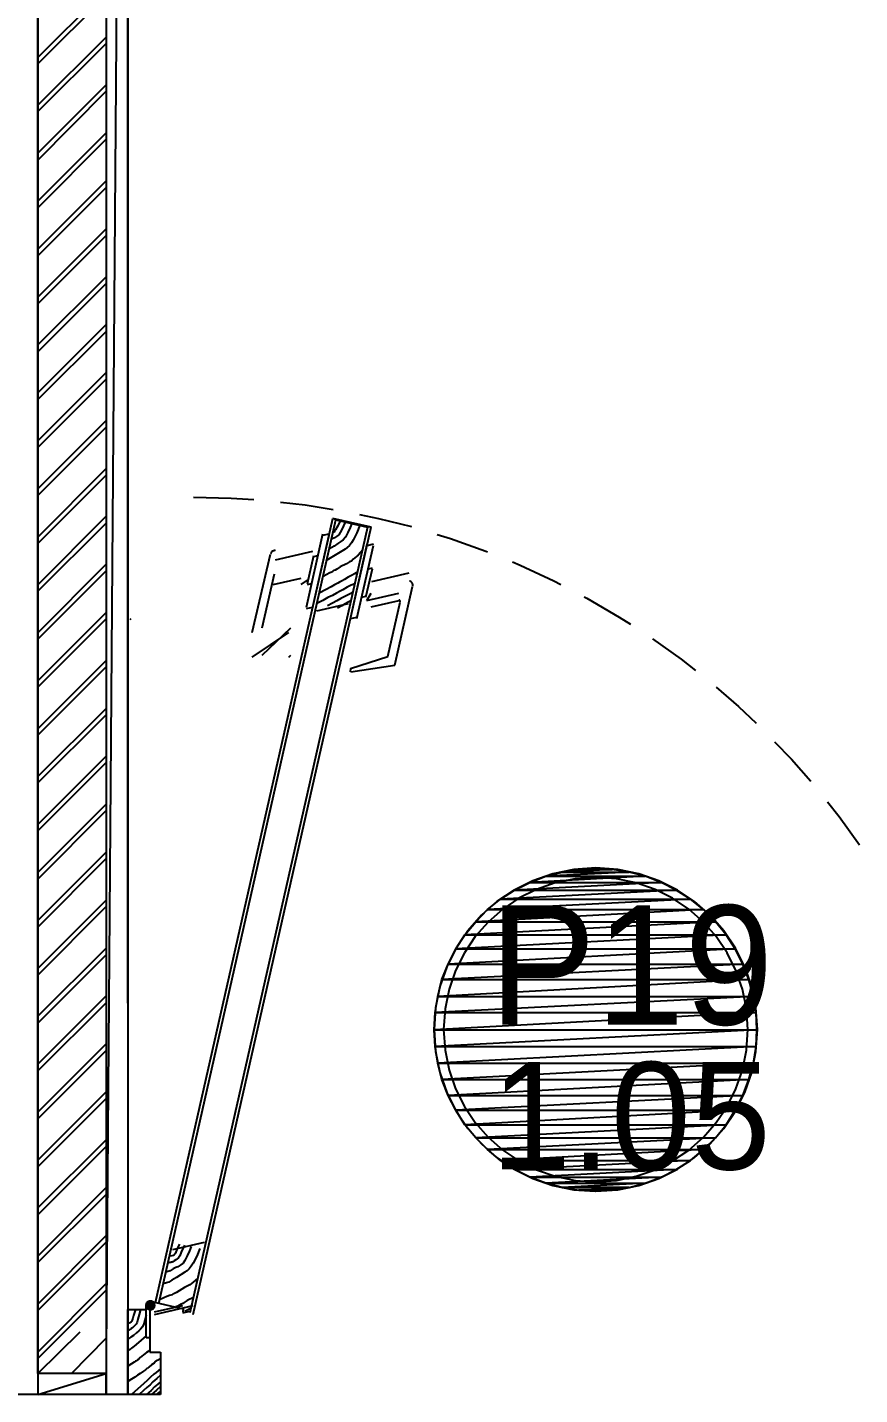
# Model space of a CAD drawing. Header units: millimetres. Extents: x 7649 to 34105, y 3983 to 25377.
# Drawn here: x 21166 to 22140, y 12918 to 14519 of the extents above; entities that cross this region are included whole.
import ezdxf

# ---------------------------------------------------------------- set-up
doc = ezdxf.new("R2010")
doc.units = ezdxf.units.MM

msp = doc.modelspace()

# ---------------------------------------------------------------- linework, layer by layer
at = {"layer": 'GEOMETRY', "color": 7}
for p, q in [((21178.66111, 16317.03056), (21178.66111, 12918.19306)), ((21258.56528, 16317.03056), (21258.56528, 12918.19306)), ((21258.56528, 12918.19306), (21283.96528, 16317.03056)), ((21258.56528, 12918.19306), (21283.96528, 16317.03056)), ((21283.96528, 16317.03056), (21283.96528, 12918.19306)), ((21283.96528, 13376.45139), (21283.96528, 16306.44722)), ((21178.66111, 14483.46806), (21258.56528, 14563.37222)), ((21178.66111, 14476.05972), (21258.56528, 14555.96389)), ((21178.66111, 14427.37639), (21258.56528, 14507.28056)), ((21178.66111, 14419.96806), (21258.56528, 14499.87222)), ((21178.66111, 14371.28472), (21258.56528, 14451.18889)), ((21178.66111, 14363.34722), (21258.56528, 14443.78056)), ((21178.66111, 14315.19306), (21258.56528, 14395.09722)), ((21178.66111, 14307.25556), (21258.56528, 14387.68889)), ((21178.66111, 14259.10139), (21258.56528, 14339.00556)), ((21178.66111, 14251.16389), (21258.56528, 14331.06806)), ((21178.66111, 14203.00972), (21258.56528, 14282.91389)), ((21178.66111, 14195.07222), (21258.56528, 14274.97639)), ((21178.66111, 14146.91806), (21258.56528, 14226.82222)), ((21178.66111, 14138.98056), (21258.56528, 14218.88472)), ((21178.66111, 14090.82639), (21258.56528, 14170.73056)), ((21178.66111, 14082.88889), (21258.56528, 14162.79306)), ((21178.66111, 14034.73472), (21258.56528, 14114.63889)), ((21178.66111, 14026.79722), (21258.56528, 14106.70139)), ((21178.66111, 13978.64306), (21258.56528, 14058.54722)), ((21178.66111, 13970.70556), (21258.56528, 14050.60972)), ((21178.66111, 13922.02222), (21258.56528, 14002.45556)), ((21178.66111, 13914.61389), (21258.56528, 13994.51806)), ((21360.69444, 13968.58889), (21404.61528, 13967.53056)), ((21404.61528, 13967.53056), (21431.07361, 13965.94306)), ((21462.29444, 13962.76806), (21491.39861, 13959.59306)), ((21491.39861, 13959.59306), (21524.20694, 13954.30139)), ((21178.66111, 13865.93056), (21258.56528, 13946.36389)), ((21316.24444, 13026.14306), (21523.67778, 13943.71806)), ((21319.94861, 13025.08472), (21527.38194, 13942.13056)), ((21568.65694, 13933.66389), (21523.67778, 13943.71806)), ((21523.67778, 13943.71806), (21568.65694, 13933.66389)), ((21527.38194, 13942.13056), (21564.42361, 13933.66389)), ((21532.14444, 13941.07222), (21529.49861, 13935.25139)), ((21554.89861, 13948.48056), (21577.12361, 13943.71806)), ((21577.12361, 13943.71806), (21615.75278, 13934.19306)), ((21178.66111, 13858.52222), (21258.56528, 13938.42639)), ((21564.42361, 13933.66389), (21356.46111, 13013.97222)), ((21360.16528, 13011.85556), (21568.65694, 13933.66389)), ((21492.98611, 13840.00139), (21512.03611, 13925.72639)), ((21499.86528, 13838.41389), (21519.44444, 13924.13889)), ((21512.03611, 13924.13889), (21519.44444, 13925.72639)), ((21525.26528, 13927.84306), (21524.20694, 13927.31389)), ((21525.79444, 13928.37222), (21525.26528, 13927.84306)), ((21526.85278, 13930.48889), (21525.79444, 13928.90139)), ((21525.79444, 13928.90139), (21525.79444, 13928.37222)), ((21529.49861, 13935.25139), (21526.85278, 13930.48889)), ((21530.55694, 13924.66806), (21527.91111, 13922.55139)), ((21532.14444, 13927.31389), (21530.55694, 13924.66806)), ((21534.26111, 13931.01806), (21532.14444, 13927.31389)), ((21537.96528, 13939.48472), (21534.26111, 13931.01806)), ((21541.14028, 13927.31389), (21538.49444, 13922.02222)), ((21543.78611, 13933.13472), (21541.14028, 13927.31389)), ((21545.90278, 13937.89722), (21543.78611, 13933.13472)), ((21551.72361, 13926.78472), (21547.49028, 13918.31806)), ((21555.42778, 13935.78056), (21551.72361, 13926.78472)), ((21645.91528, 13925.19722), (21661.26111, 13920.43472)), ((21525.26528, 13911.43889), (21519.97361, 13908.26389)), ((21525.79444, 13920.96389), (21522.09028, 13919.37639)), ((21529.49861, 13914.61389), (21525.26528, 13911.43889)), ((21527.91111, 13922.55139), (21525.79444, 13920.96389)), ((21533.20278, 13916.73056), (21529.49861, 13914.61389)), ((21535.84861, 13918.84722), (21533.20278, 13916.73056)), ((21538.49444, 13922.02222), (21535.84861, 13918.84722)), ((21540.61111, 13909.85139), (21537.96528, 13907.73472)), ((21543.25694, 13911.96806), (21540.61111, 13909.85139)), ((21545.37361, 13915.14306), (21543.25694, 13911.96806)), ((21544.84444, 13828.35972), (21563.89444, 13914.08472)), ((21547.49028, 13918.31806), (21545.37361, 13915.14306)), ((21551.72361, 13826.77222), (21571.30278, 13911.96806)), ((21563.89444, 13911.96806), (21571.30278, 13914.08472)), ((21661.26111, 13920.43472), (21702.53611, 13905.61806)), ((21429.48611, 13810.36806), (21450.65278, 13901.91389)), ((21450.97189, 13902.88431), (21450.7768, 13902.22911)), ((21451.24647, 13903.49294), (21450.97189, 13902.88431)), ((21451.59336, 13904.0505), (21451.24647, 13903.49294)), ((21452.0054, 13904.55245), (21451.59336, 13904.0505)), ((21452.47544, 13904.99427), (21452.0054, 13904.55245)), ((21452.9963, 13905.37143), (21452.47544, 13904.99427)), ((21453.56084, 13905.67941), (21452.9963, 13905.37143)), ((21454.16188, 13905.91368), (21453.56084, 13905.67941)), ((21454.79225, 13906.06973), (21454.16188, 13905.91368)), ((21455.44481, 13906.14301), (21454.79225, 13906.06973)), ((21456.11238, 13906.12901), (21455.44481, 13906.14301)), ((21456.7878, 13906.0232), (21456.11238, 13906.12901)), ((21456.47361, 13895.56389), (21500.39444, 13905.61806)), ((21494.04444, 13867.51806), (21501.45278, 13900.32639)), ((21501.45278, 13899.26806), (21506.21528, 13900.32639)), ((21528.44028, 13901.91389), (21516.79861, 13895.03472)), ((21537.96528, 13907.73472), (21528.44028, 13901.91389)), ((21543.25694, 13892.91806), (21539.55278, 13890.80139)), ((21545.37361, 13893.97639), (21543.25694, 13892.91806)), ((21547.49028, 13896.09306), (21545.37361, 13893.97639)), ((21553.31111, 13900.85556), (21547.49028, 13896.09306)), ((21558.60278, 13907.20556), (21553.31111, 13900.85556)), ((21702.53611, 13905.61806), (21704.65278, 13904.55972)), ((21733.75694, 13892.91806), (21742.75278, 13889.21389)), ((21178.66111, 13809.83889), (21258.56528, 13890.27222)), ((21178.66111, 13802.43056), (21258.56528, 13882.33472)), ((21441.12778, 13815.65972), (21455.41528, 13879.15972)), ((21516.79861, 13878.10139), (21512.56528, 13875.98472)), ((21519.44444, 13879.68889), (21516.79861, 13878.10139)), ((21522.09028, 13880.74722), (21519.44444, 13879.68889)), ((21523.14861, 13881.80556), (21522.09028, 13880.74722)), ((21524.20694, 13882.33472), (21523.14861, 13881.80556)), ((21524.73611, 13882.33472), (21524.20694, 13882.33472)), ((21525.26528, 13882.86389), (21524.73611, 13882.33472)), ((21526.32361, 13883.39306), (21525.26528, 13882.86389)), ((21528.44028, 13884.45139), (21526.32361, 13883.39306)), ((21532.14444, 13887.09722), (21528.44028, 13884.45139)), ((21539.55278, 13890.80139), (21532.14444, 13887.09722)), ((21546.43194, 13877.57222), (21541.66944, 13874.92639)), ((21549.07778, 13879.15972), (21546.43194, 13877.57222)), ((21552.78194, 13881.27639), (21549.07778, 13879.15972)), ((21562.30694, 13851.64306), (21570.24444, 13884.98056)), ((21565.48194, 13884.98056), (21570.24444, 13886.03889)), ((21569.18611, 13870.16389), (21613.10694, 13880.21806)), ((21742.75278, 13889.21389), (21782.44028, 13870.69306)), ((21453.82778, 13866.45972), (21486.63611, 13873.86806)), ((21486.63611, 13866.45972), (21495.10278, 13872.28056)), ((21494.04444, 13866.45972), (21498.80694, 13867.51806)), ((21515.74028, 13860.63889), (21507.80278, 13856.40556)), ((21521.56111, 13863.81389), (21515.74028, 13860.63889)), ((21525.79444, 13865.93056), (21521.56111, 13863.81389)), ((21529.49861, 13868.04722), (21525.79444, 13865.93056)), ((21531.61528, 13869.10556), (21529.49861, 13868.04722)), ((21533.20278, 13870.16389), (21531.61528, 13869.10556)), ((21535.31944, 13860.10972), (21532.14444, 13858.52222)), ((21534.79028, 13870.69306), (21533.20278, 13870.16389)), ((21537.43611, 13872.28056), (21534.79028, 13870.69306)), ((21540.61111, 13863.28472), (21535.31944, 13860.10972)), ((21541.66944, 13874.92639), (21537.43611, 13872.28056)), ((21544.31528, 13865.40139), (21540.61111, 13863.28472)), ((21546.96111, 13866.45972), (21544.31528, 13865.40139)), ((21549.60694, 13868.04722), (21546.96111, 13866.45972)), ((21596.17361, 13772.26806), (21616.81111, 13864.34306)), ((21614.07676, 13870.37392), (21613.42114, 13870.56903)), ((21614.68569, 13870.0993), (21614.07676, 13870.37392)), ((21615.24341, 13869.75232), (21614.68569, 13870.0993)), ((21615.74543, 13869.34017), (21615.24341, 13869.75232)), ((21616.18724, 13868.87001), (21615.74543, 13869.34017)), ((21616.56436, 13868.34901), (21616.18724, 13868.87001)), ((21616.87227, 13867.78435), (21616.56436, 13868.34901)), ((21617.10647, 13867.18319), (21616.87227, 13867.78435)), ((21617.26247, 13866.55271), (21617.10647, 13867.18319)), ((21617.21626, 13864.557), (21617.32187, 13865.23244)), ((21617.33577, 13865.90007), (21617.26247, 13866.55271)), ((21617.32187, 13865.23244), (21617.33577, 13865.90007)), ((21782.44028, 13870.69306), (21790.37778, 13866.45972)), ((21512.03611, 13847.93889), (21505.15694, 13844.23472)), ((21505.15694, 13835.76806), (21542.19861, 13844.23472)), ((21517.85694, 13851.11389), (21512.03611, 13847.93889)), ((21523.14861, 13844.76389), (21517.32778, 13841.58889)), ((21523.14861, 13853.75972), (21517.85694, 13851.11389)), ((21527.91111, 13856.40556), (21523.14861, 13853.75972)), ((21528.44028, 13847.40972), (21523.14861, 13844.76389)), ((21532.14444, 13858.52222), (21527.91111, 13856.40556)), ((21533.20278, 13850.05556), (21528.44028, 13847.40972)), ((21536.90694, 13852.17222), (21533.20278, 13850.05556)), ((21540.08194, 13853.75972), (21536.90694, 13852.17222)), ((21541.66944, 13845.82222), (21537.96528, 13843.70556)), ((21543.25694, 13855.34722), (21540.08194, 13853.75972)), ((21544.84444, 13847.40972), (21541.66944, 13845.82222)), ((21547.49028, 13857.46389), (21543.25694, 13855.34722)), ((21557.54444, 13851.64306), (21562.30694, 13852.70139)), ((21563.36528, 13847.93889), (21600.93611, 13856.40556)), ((21563.36528, 13847.93889), (21568.65694, 13856.40556)), ((21568.65694, 13840.53056), (21601.46528, 13847.93889)), ((21588.23611, 13782.32222), (21602.52361, 13845.82222)), ((21601.3219, 13848.35072), (21601.08081, 13848.42258)), ((21601.5459, 13848.24954), (21601.3219, 13848.35072)), ((21601.75115, 13848.12171), (21601.5459, 13848.24954)), ((21601.93595, 13847.96986), (21601.75115, 13848.12171)), ((21602.09866, 13847.79663), (21601.93595, 13847.96986)), ((21602.23758, 13847.60467), (21602.09866, 13847.79663)), ((21602.35106, 13847.39663), (21602.23758, 13847.60467)), ((21602.43741, 13847.17515), (21602.35106, 13847.39663)), ((21602.49496, 13846.94287), (21602.43741, 13847.17515)), ((21602.47813, 13846.20773), (21602.517, 13846.45652)), ((21602.52205, 13846.70245), (21602.49496, 13846.94287)), ((21602.517, 13846.45652), (21602.52205, 13846.70245)), ((21817.89444, 13852.17222), (21821.06944, 13850.58472)), ((21821.06944, 13850.58472), (21858.64028, 13828.35972)), ((21178.66111, 13753.74722), (21258.56528, 13833.65139)), ((21492.98611, 13838.41389), (21499.86528, 13840.00139)), ((21534.26111, 13841.58889), (21528.96944, 13838.94306)), ((21537.96528, 13843.70556), (21534.26111, 13841.58889)), ((21544.84444, 13826.77222), (21551.72361, 13828.35972)), ((21858.64028, 13828.35972), (21871.86944, 13819.89306)), ((21178.66111, 13746.33889), (21258.56528, 13826.24306)), ((21286.08194, 13826.77222), (21286.61111, 13826.24306)), ((21286.61111, 13826.24306), (21287.14028, 13825.71389)), ((21441.12778, 13783.90972), (21474.46528, 13815.65972)), ((21429.48611, 13781.26389), (21472.34861, 13810.36806)), ((21897.79861, 13802.95972), (21931.13611, 13779.14722)), ((21472.34861, 13781.26389), (21474.46528, 13783.90972)), ((21544.31528, 13768.03472), (21588.23611, 13782.32222)), ((21178.66111, 13697.65556), (21258.56528, 13777.55972)), ((21178.66111, 13690.24722), (21258.56528, 13770.15139)), ((21544.31528, 13764.33056), (21544.84444, 13768.03472)), ((21544.84444, 13764.33056), (21596.17361, 13772.26806)), ((21931.13611, 13779.14722), (21948.06944, 13765.91806)), ((21972.41111, 13746.33889), (21998.34028, 13723.58472)), ((21178.66111, 13641.56389), (21258.56528, 13721.46806)), ((21998.34028, 13723.58472), (22018.97778, 13704.00556)), ((21178.66111, 13634.15556), (21258.56528, 13714.05972)), ((22040.67361, 13682.30972), (22060.25278, 13662.20139)), ((21178.66111, 13585.47222), (21258.56528, 13665.37639)), ((21178.66111, 13578.06389), (21258.56528, 13657.96806)), ((22060.25278, 13662.20139), (22083.00694, 13636.27222)), ((21178.66111, 13529.38056), (21258.56528, 13609.28472)), ((22102.58611, 13611.93056), (22116.34444, 13594.99722)), ((21178.66111, 13521.44306), (21258.56528, 13601.87639)), ((22116.34444, 13594.99722), (22140.15694, 13561.65972)), ((21178.66111, 13473.28889), (21258.56528, 13553.19306)), ((21178.66111, 13465.35139), (21258.56528, 13545.78472)), ((21889.33194, 13525.14722), (21754.39444, 13517.73889)), ((21754.39444, 13517.73889), (21772.91528, 13525.14722)), ((21889.33194, 13525.14722), (21754.39444, 13517.73889)), ((21781.0975, 13527.91462), (21757.75202, 13519.80572)), ((21870.28194, 13529.90972), (21772.91528, 13525.14722)), ((21772.91528, 13525.14722), (21791.96528, 13529.90972)), ((21870.28194, 13529.90972), (21772.91528, 13525.14722)), ((21772.91528, 13525.14722), (21889.33194, 13525.14722)), ((21772.91528, 13525.14722), (21889.33194, 13525.14722)), ((21805.71803, 13532.94525), (21781.0975, 13527.91462)), ((21850.70278, 13533.08472), (21791.96528, 13529.90972)), ((21791.96528, 13529.90972), (21811.54444, 13533.08472)), ((21850.70278, 13533.08472), (21791.96528, 13529.90972)), ((21791.96528, 13529.90972), (21870.28194, 13529.90972)), ((21791.96528, 13529.90972), (21870.28194, 13529.90972)), ((21831.38819, 13534.67222), (21805.71803, 13532.94525)), ((21831.12361, 13534.14306), (21811.54444, 13533.08472)), ((21811.54444, 13533.08472), (21850.70278, 13533.08472)), ((21811.54444, 13533.08472), (21850.70278, 13533.08472)), ((21850.70278, 13533.08472), (21831.12361, 13534.14306)), ((21857.05836, 13532.94525), (21831.38819, 13534.67222)), ((21870.28194, 13529.90972), (21850.70278, 13533.08472)), ((21881.67889, 13527.91462), (21857.05836, 13532.94525)), ((21889.33194, 13525.14722), (21870.28194, 13529.90972)), ((21905.02437, 13519.80572), (21881.67889, 13527.91462)), ((21907.85278, 13517.73889), (21889.33194, 13525.14722)), ((21735.90699, 13508.84396), (21715.78781, 13495.25474)), ((21925.31528, 13508.74306), (21719.99861, 13498.15972)), ((21719.99861, 13498.15972), (21736.40278, 13508.74306)), ((21925.31528, 13508.74306), (21719.99861, 13498.15972)), ((21757.75202, 13519.80572), (21735.90699, 13508.84396)), ((21907.85278, 13517.73889), (21736.40278, 13508.74306)), ((21736.40278, 13508.74306), (21754.39444, 13517.73889)), ((21907.85278, 13517.73889), (21736.40278, 13508.74306)), ((21736.40278, 13508.74306), (21925.31528, 13508.74306)), ((21736.40278, 13508.74306), (21925.31528, 13508.74306)), ((21762.07744, 13509.56652), (21741.51561, 13499.24868)), ((21754.39444, 13517.73889), (21907.85278, 13517.73889)), ((21754.39444, 13517.73889), (21907.85278, 13517.73889)), ((21784.05159, 13517.19908), (21762.07744, 13509.56652)), ((21807.22589, 13521.9342), (21784.05159, 13517.19908)), ((21831.38819, 13523.55972), (21807.22589, 13521.9342)), ((21855.5505, 13521.9342), (21831.38819, 13523.55972)), ((21878.7248, 13517.19908), (21855.5505, 13521.9342)), ((21900.69895, 13509.56652), (21878.7248, 13517.19908)), ((21921.26078, 13499.24868), (21900.69895, 13509.56652)), ((21926.8694, 13508.84396), (21905.02437, 13519.80572)), ((21925.31528, 13508.74306), (21907.85278, 13517.73889)), ((21942.24861, 13498.15972), (21925.31528, 13508.74306)), ((21946.98858, 13495.25474), (21926.8694, 13508.84396)), ((21178.66111, 13417.19722), (21258.56528, 13497.10139)), ((21715.78781, 13495.25474), (21697.61987, 13479.26346)), ((21942.24861, 13498.15972), (21704.65278, 13485.98889)), ((21704.65278, 13485.98889), (21719.99861, 13498.15972)), ((21942.24861, 13498.15972), (21704.65278, 13485.98889)), ((21719.99861, 13498.15972), (21942.24861, 13498.15972)), ((21719.99861, 13498.15972), (21942.24861, 13498.15972)), ((21741.51561, 13499.24868), (21722.57825, 13486.45772)), ((21940.19814, 13486.45772), (21921.26078, 13499.24868)), ((21957.59444, 13485.98889), (21942.24861, 13498.15972)), ((21965.15652, 13479.26346), (21946.98858, 13495.25474)), ((21178.66111, 13409.25972), (21258.56528, 13489.69306)), ((21697.61987, 13479.26346), (21681.6286, 13461.09553)), ((21957.59444, 13485.98889), (21690.89444, 13471.70139)), ((21690.89444, 13471.70139), (21704.65278, 13485.98889)), ((21957.59444, 13485.98889), (21690.89444, 13471.70139)), ((21704.65278, 13485.98889), (21957.59444, 13485.98889)), ((21704.65278, 13485.98889), (21957.59444, 13485.98889)), ((21722.57825, 13486.45772), (21705.47753, 13471.4058)), ((21957.29886, 13471.4058), (21940.19814, 13486.45772)), ((21971.35278, 13471.70139), (21957.59444, 13485.98889)), ((21981.14779, 13461.09553), (21965.15652, 13479.26346)), ((21681.6286, 13461.09553), (21668.03937, 13440.97634)), ((21971.35278, 13471.70139), (21678.19444, 13456.35556)), ((21678.19444, 13456.35556), (21690.89444, 13471.70139)), ((21971.35278, 13471.70139), (21678.19444, 13456.35556)), ((21705.47753, 13471.4058), (21690.42561, 13454.30508)), ((21690.89444, 13471.70139), (21971.35278, 13471.70139)), ((21690.89444, 13471.70139), (21971.35278, 13471.70139)), ((21972.35077, 13454.30508), (21957.29886, 13471.4058)), ((21984.05278, 13456.35556), (21971.35278, 13471.70139)), ((21994.73701, 13440.97634), (21981.14779, 13461.09553)), ((21984.05278, 13456.35556), (21667.61111, 13439.95139)), ((21667.61111, 13439.95139), (21678.19444, 13456.35556)), ((21984.05278, 13456.35556), (21667.61111, 13439.95139)), ((21690.42561, 13454.30508), (21677.63465, 13435.36773)), ((21678.19444, 13456.35556), (21984.05278, 13456.35556)), ((21678.19444, 13456.35556), (21984.05278, 13456.35556)), ((21985.14173, 13435.36773), (21972.35077, 13454.30508)), ((21994.63611, 13439.95139), (21984.05278, 13456.35556)), ((21178.66111, 13361.10556), (21258.56528, 13441.00972)), ((21178.66111, 13353.16806), (21258.56528, 13433.07222)), ((21668.03937, 13440.97634), (21657.07761, 13419.13131)), ((21994.63611, 13439.95139), (21658.61528, 13421.95972)), ((21658.61528, 13421.95972), (21667.61111, 13439.95139)), ((21994.63611, 13439.95139), (21658.61528, 13421.95972)), ((21677.63465, 13435.36773), (21667.31681, 13414.8059)), ((21667.61111, 13439.95139), (21994.63611, 13439.95139)), ((21667.61111, 13439.95139), (21994.63611, 13439.95139)), ((21995.45958, 13414.8059), (21985.14173, 13435.36773)), ((22003.63194, 13421.95972), (21994.63611, 13439.95139)), ((22005.69878, 13419.13131), (21994.73701, 13440.97634)), ((21657.07761, 13419.13131), (21648.96871, 13395.78583)), ((22003.63194, 13421.95972), (21651.20694, 13403.96806)), ((21651.20694, 13403.96806), (21658.61528, 13421.95972)), ((22003.63194, 13421.95972), (21651.20694, 13403.96806)), ((21658.61528, 13421.95972), (22003.63194, 13421.95972)), ((21658.61528, 13421.95972), (22003.63194, 13421.95972)), ((21667.31681, 13414.8059), (21659.68425, 13392.83175)), ((22003.09214, 13392.83175), (21995.45958, 13414.8059)), ((22010.51111, 13403.96806), (22003.63194, 13421.95972)), ((22013.80768, 13395.78583), (22005.69878, 13419.13131)), ((22010.51111, 13403.96806), (21646.44444, 13384.38889)), ((21646.44444, 13384.38889), (21651.20694, 13403.96806)), ((22010.51111, 13403.96806), (21646.44444, 13384.38889)), ((21651.20694, 13403.96806), (22010.51111, 13403.96806)), ((21651.20694, 13403.96806), (22010.51111, 13403.96806)), ((22015.80278, 13384.38889), (22010.51111, 13403.96806)), ((21178.66111, 13305.01389), (21258.56528, 13384.91806)), ((22015.80278, 13384.38889), (21643.26944, 13365.33889)), ((21643.26944, 13365.33889), (21646.44444, 13384.38889)), ((22015.80278, 13384.38889), (21643.26944, 13365.33889)), ((21648.96871, 13395.78583), (21643.93808, 13371.16531)), ((21646.44444, 13384.38889), (22015.80278, 13384.38889)), ((21646.44444, 13384.38889), (22015.80278, 13384.38889)), ((21659.68425, 13392.83175), (21654.94913, 13369.65744)), ((22007.82726, 13369.65744), (22003.09214, 13392.83175)), ((22018.83831, 13371.16531), (22013.80768, 13395.78583)), ((22018.97778, 13365.33889), (22015.80278, 13384.38889)), ((21178.66111, 13297.07639), (21258.56528, 13376.98056)), ((21643.93808, 13371.16531), (21642.21111, 13345.49514)), ((22018.97778, 13365.33889), (21642.21111, 13345.23056)), ((21642.21111, 13345.23056), (21643.26944, 13365.33889)), ((22018.97778, 13365.33889), (21642.21111, 13345.23056)), ((21643.26944, 13365.33889), (22018.97778, 13365.33889)), ((21643.26944, 13365.33889), (22018.97778, 13365.33889)), ((21654.94913, 13369.65744), (21653.32361, 13345.49514)), ((22009.45278, 13345.49514), (22007.82726, 13369.65744)), ((22020.56528, 13345.49514), (22018.83831, 13371.16531)), ((22020.03611, 13345.23056), (22018.97778, 13365.33889)), ((21642.21111, 13345.49514), (21643.93808, 13319.82497)), ((21642.21111, 13345.23056), (22020.03611, 13345.23056)), ((21642.21111, 13345.23056), (22020.03611, 13345.23056)), ((21643.26944, 13325.65139), (21642.21111, 13345.23056)), ((22020.03611, 13345.23056), (21643.26944, 13325.65139)), ((22020.03611, 13345.23056), (21643.26944, 13325.65139)), ((21652.79444, 13345.23056), (22008.92361, 13345.23056)), ((21653.32361, 13345.49514), (21654.94913, 13321.33284)), ((22007.82726, 13321.33284), (22009.45278, 13345.49514)), ((22018.83831, 13319.82497), (22020.56528, 13345.49514)), ((22018.97778, 13325.65139), (22020.03611, 13345.23056)), ((21178.66111, 13248.92222), (21258.56528, 13328.82639)), ((21178.66111, 13240.98472), (21258.56528, 13320.88889)), ((21643.26944, 13325.65139), (22018.97778, 13325.65139)), ((21643.26944, 13325.65139), (22018.97778, 13325.65139)), ((21646.44444, 13306.07222), (21643.26944, 13325.65139)), ((21643.93808, 13319.82497), (21648.96871, 13295.20445)), ((22018.97778, 13325.65139), (21646.44444, 13306.07222)), ((22018.97778, 13325.65139), (21646.44444, 13306.07222)), ((21654.94913, 13321.33284), (21659.68425, 13298.15853)), ((22003.09214, 13298.15853), (22007.82726, 13321.33284)), ((22013.80768, 13295.20445), (22018.83831, 13319.82497)), ((22015.80278, 13306.07222), (22018.97778, 13325.65139)), ((21646.44444, 13306.07222), (22015.80278, 13306.07222)), ((21646.44444, 13306.07222), (22015.80278, 13306.07222)), ((21651.20694, 13287.02222), (21646.44444, 13306.07222)), ((22015.80278, 13306.07222), (21651.20694, 13287.02222)), ((22015.80278, 13306.07222), (21651.20694, 13287.02222)), ((22010.51111, 13287.02222), (22015.80278, 13306.07222)), ((21648.96871, 13295.20445), (21657.07761, 13271.85897)), ((21651.20694, 13287.02222), (22010.51111, 13287.02222)), ((21651.20694, 13287.02222), (22010.51111, 13287.02222)), ((21658.61528, 13268.50139), (21651.20694, 13287.02222)), ((22010.51111, 13287.02222), (21658.61528, 13268.50139)), ((22010.51111, 13287.02222), (21658.61528, 13268.50139)), ((21659.68425, 13298.15853), (21667.31681, 13276.18438)), ((21995.45958, 13276.18438), (22003.09214, 13298.15853)), ((22003.63194, 13268.50139), (22010.51111, 13287.02222)), ((22005.69878, 13271.85897), (22013.80768, 13295.20445)), ((21178.66111, 13192.83056), (21258.56528, 13272.73472)), ((21657.07761, 13271.85897), (21668.03937, 13250.01393)), ((21658.61528, 13268.50139), (22003.63194, 13268.50139)), ((21658.61528, 13268.50139), (22003.63194, 13268.50139)), ((21667.61111, 13251.03889), (21658.61528, 13268.50139)), ((21667.31681, 13276.18438), (21677.63465, 13255.62255)), ((22003.63194, 13268.50139), (21667.61111, 13251.03889)), ((22003.63194, 13268.50139), (21667.61111, 13251.03889)), ((21985.14173, 13255.62255), (21995.45958, 13276.18438)), ((21994.63611, 13251.03889), (22003.63194, 13268.50139)), ((21994.73701, 13250.01393), (22005.69878, 13271.85897)), ((21178.66111, 13184.89306), (21258.56528, 13264.79722)), ((21677.63465, 13255.62255), (21690.42561, 13236.6852)), ((21972.35077, 13236.6852), (21985.14173, 13255.62255)), ((21667.61111, 13251.03889), (21994.63611, 13251.03889)), ((21667.61111, 13251.03889), (21994.63611, 13251.03889)), ((21678.19444, 13234.10556), (21667.61111, 13251.03889)), ((21668.03937, 13250.01393), (21681.6286, 13229.89475)), ((21994.63611, 13251.03889), (21678.19444, 13234.10556)), ((21994.63611, 13251.03889), (21678.19444, 13234.10556)), ((21690.42561, 13236.6852), (21705.47753, 13219.58448)), ((21957.29886, 13219.58448), (21972.35077, 13236.6852)), ((21981.14779, 13229.89475), (21994.73701, 13250.01393)), ((21984.05278, 13234.10556), (21994.63611, 13251.03889)), ((21678.19444, 13234.10556), (21984.05278, 13234.10556)), ((21678.19444, 13234.10556), (21984.05278, 13234.10556)), ((21690.89444, 13218.75972), (21678.19444, 13234.10556)), ((21681.6286, 13229.89475), (21697.61987, 13211.72682)), ((21984.05278, 13234.10556), (21690.89444, 13218.75972)), ((21984.05278, 13234.10556), (21690.89444, 13218.75972)), ((21965.15652, 13211.72682), (21981.14779, 13229.89475)), ((21971.35278, 13218.75972), (21984.05278, 13234.10556)), ((21178.66111, 13136.73889), (21258.56528, 13216.64306)), ((21178.66111, 13128.80139), (21258.56528, 13208.70556)), ((21690.89444, 13218.75972), (21971.35278, 13218.75972)), ((21690.89444, 13218.75972), (21971.35278, 13218.75972)), ((21704.65278, 13205.00139), (21690.89444, 13218.75972)), ((21697.61987, 13211.72682), (21715.78781, 13195.73554)), ((21971.35278, 13218.75972), (21704.65278, 13205.00139)), ((21971.35278, 13218.75972), (21704.65278, 13205.00139)), ((21704.65278, 13205.00139), (21957.59444, 13205.00139)), ((21704.65278, 13205.00139), (21957.59444, 13205.00139)), ((21719.99861, 13192.30139), (21704.65278, 13205.00139)), ((21705.47753, 13219.58448), (21722.57825, 13204.53256)), ((21957.59444, 13205.00139), (21719.99861, 13192.30139)), ((21957.59444, 13205.00139), (21719.99861, 13192.30139)), ((21722.57825, 13204.53256), (21741.51561, 13191.7416)), ((21921.26078, 13191.7416), (21940.19814, 13204.53256)), ((21940.19814, 13204.53256), (21957.29886, 13219.58448)), ((21942.24861, 13192.30139), (21957.59444, 13205.00139)), ((21946.98858, 13195.73554), (21965.15652, 13211.72682)), ((21957.59444, 13205.00139), (21971.35278, 13218.75972)), ((21715.78781, 13195.73554), (21735.90699, 13182.14632)), ((21719.99861, 13192.30139), (21942.24861, 13192.30139)), ((21719.99861, 13192.30139), (21942.24861, 13192.30139)), ((21736.40278, 13181.71806), (21719.99861, 13192.30139)), ((21942.24861, 13192.30139), (21736.40278, 13181.71806)), ((21942.24861, 13192.30139), (21736.40278, 13181.71806)), ((21741.51561, 13191.7416), (21762.07744, 13181.42376)), ((21900.69895, 13181.42376), (21921.26078, 13191.7416)), ((21925.31528, 13181.71806), (21942.24861, 13192.30139)), ((21926.8694, 13182.14632), (21946.98858, 13195.73554)), ((21735.90699, 13182.14632), (21757.75202, 13171.18456)), ((21736.40278, 13181.71806), (21925.31528, 13181.71806)), ((21736.40278, 13181.71806), (21925.31528, 13181.71806)), ((21754.39444, 13172.72222), (21736.40278, 13181.71806)), ((21925.31528, 13181.71806), (21754.39444, 13172.72222)), ((21925.31528, 13181.71806), (21754.39444, 13172.72222)), ((21754.39444, 13172.72222), (21907.85278, 13172.72222)), ((21754.39444, 13172.72222), (21907.85278, 13172.72222)), ((21772.91528, 13165.84306), (21754.39444, 13172.72222)), ((21762.07744, 13181.42376), (21784.05159, 13173.7912)), ((21907.85278, 13172.72222), (21772.91528, 13165.84306)), ((21907.85278, 13172.72222), (21772.91528, 13165.84306)), ((21784.05159, 13173.7912), (21807.22589, 13169.05608)), ((21855.5505, 13169.05608), (21878.7248, 13173.7912)), ((21878.7248, 13173.7912), (21900.69895, 13181.42376)), ((21889.33194, 13165.84306), (21907.85278, 13172.72222)), ((21905.02437, 13171.18456), (21926.8694, 13182.14632)), ((21907.85278, 13172.72222), (21925.31528, 13181.71806)), ((21178.66111, 13080.11806), (21258.56528, 13160.55139)), ((21757.75202, 13171.18456), (21781.0975, 13163.07566)), ((21772.91528, 13165.84306), (21889.33194, 13165.84306)), ((21772.91528, 13165.84306), (21889.33194, 13165.84306)), ((21791.96528, 13160.55139), (21772.91528, 13165.84306)), ((21781.0975, 13163.07566), (21805.71803, 13158.04502)), ((21889.33194, 13165.84306), (21791.96528, 13160.55139)), ((21889.33194, 13165.84306), (21791.96528, 13160.55139)), ((21791.96528, 13160.55139), (21870.28194, 13160.55139)), ((21870.28194, 13160.55139), (21791.96528, 13160.55139)), ((21791.96528, 13160.55139), (21811.54444, 13157.37639)), ((21805.71803, 13158.04502), (21831.38819, 13156.31806)), ((21807.22589, 13169.05608), (21831.38819, 13167.43056)), ((21811.54444, 13157.37639), (21870.28194, 13160.55139)), ((21811.54444, 13157.37639), (21870.28194, 13160.55139)), ((21850.70278, 13157.37639), (21811.54444, 13157.37639)), ((21850.70278, 13157.37639), (21811.54444, 13157.37639)), ((21811.54444, 13157.37639), (21831.12361, 13156.31806)), ((21831.12361, 13156.31806), (21850.70278, 13157.37639)), ((21831.38819, 13167.43056), (21855.5505, 13169.05608)), ((21831.38819, 13156.31806), (21857.05836, 13158.04502)), ((21870.28194, 13160.55139), (21850.70278, 13157.37639)), ((21857.05836, 13158.04502), (21881.67889, 13163.07566)), ((21870.28194, 13160.55139), (21889.33194, 13165.84306)), ((21881.67889, 13163.07566), (21905.02437, 13171.18456)), ((21178.66111, 13072.70972), (21258.56528, 13152.61389)), ((21178.66111, 13024.02639), (21258.56528, 13104.45972)), ((21178.66111, 13016.61806), (21258.56528, 13096.52222)), ((21336.35278, 13088.05556), (21373.39444, 13096.52222)), ((21344.29028, 13094.40556), (21341.64444, 13089.11389)), ((21350.11111, 13093.34722), (21346.40694, 13084.88056)), ((21335.29444, 13080.64722), (21332.11944, 13080.11806)), ((21336.88194, 13081.17639), (21335.29444, 13080.64722)), ((21337.94028, 13081.70556), (21336.88194, 13081.17639)), ((21338.46944, 13082.23472), (21337.94028, 13081.70556)), ((21340.05694, 13075.88472), (21337.94028, 13074.82639)), ((21339.52778, 13083.82222), (21338.46944, 13082.23472)), ((21341.64444, 13089.11389), (21339.52778, 13083.82222)), ((21343.23194, 13078.53056), (21340.05694, 13075.88472)), ((21344.81944, 13080.64722), (21343.23194, 13078.53056)), ((21346.40694, 13084.88056), (21344.81944, 13080.64722)), ((21353.28611, 13080.64722), (21350.64028, 13075.35556)), ((21355.93194, 13086.46806), (21353.28611, 13080.64722)), ((21358.04861, 13091.75972), (21355.93194, 13086.46806)), ((21364.39861, 13080.11806), (21360.16528, 13072.18056)), ((21368.10278, 13089.11389), (21364.39861, 13080.11806)), ((21333.17778, 13063.18472), (21328.41528, 13061.59722)), ((21333.17778, 13072.70972), (21330.53194, 13072.18056)), ((21334.23611, 13072.70972), (21333.17778, 13072.70972)), ((21336.88194, 13065.30139), (21333.17778, 13063.18472)), ((21334.76528, 13073.23889), (21334.23611, 13072.70972)), ((21335.29444, 13073.23889), (21334.76528, 13073.23889)), ((21335.82361, 13073.23889), (21335.29444, 13073.23889)), ((21336.35278, 13073.76806), (21335.82361, 13073.23889)), ((21337.94028, 13074.82639), (21336.35278, 13073.76806)), ((21340.05694, 13066.88889), (21336.88194, 13065.30139)), ((21342.17361, 13067.94722), (21340.05694, 13066.88889)), ((21350.64028, 13061.59722), (21340.58611, 13055.24722)), ((21345.87778, 13070.06389), (21342.17361, 13067.94722)), ((21348.52361, 13072.18056), (21345.87778, 13070.06389)), ((21350.64028, 13075.35556), (21348.52361, 13072.18056)), ((21353.28611, 13063.18472), (21350.64028, 13061.59722)), ((21355.40278, 13065.30139), (21353.28611, 13063.18472)), ((21358.04861, 13068.47639), (21355.40278, 13065.30139)), ((21360.16528, 13072.18056), (21358.04861, 13068.47639)), ((21178.66111, 12967.93472), (21258.56528, 13048.36806)), ((21328.94444, 13048.89722), (21325.24028, 13047.83889)), ((21331.59028, 13049.95556), (21328.94444, 13048.89722)), ((21335.29444, 13052.07222), (21331.59028, 13049.95556)), ((21340.58611, 13055.24722), (21335.29444, 13052.07222)), ((21356.46111, 13046.78056), (21350.11111, 13043.60556)), ((21360.16528, 13049.95556), (21356.46111, 13046.78056)), ((21365.45694, 13054.18889), (21360.16528, 13049.95556)), ((21178.66111, 12960.52639), (21258.56528, 13040.43056)), ((21325.76944, 13031.43472), (21321.00694, 13029.31806)), ((21329.47361, 13033.02222), (21325.76944, 13031.43472)), ((21332.64861, 13034.08056), (21329.47361, 13033.02222)), ((21334.23611, 13034.60972), (21332.64861, 13034.08056)), ((21335.82361, 13035.13889), (21334.23611, 13034.60972)), ((21336.35278, 13035.66806), (21335.82361, 13035.13889)), ((21336.88194, 13035.66806), (21336.35278, 13035.66806)), ((21337.41111, 13036.19722), (21336.88194, 13035.66806)), ((21337.94028, 13036.19722), (21337.41111, 13036.19722)), ((21338.46944, 13036.72639), (21337.94028, 13036.19722)), ((21340.58611, 13037.78472), (21338.46944, 13036.72639)), ((21343.76111, 13039.90139), (21340.58611, 13037.78472)), ((21350.11111, 13043.60556), (21343.76111, 13039.90139)), ((21353.28611, 13028.25972), (21349.58194, 13026.14306)), ((21360.69444, 13031.96389), (21353.28611, 13028.25972)), ((21283.96528, 12918.19306), (21283.96528, 13017.67639)), ((21283.96528, 13017.67639), (21305.13194, 13017.67639)), ((21292.96111, 13017.67639), (21290.31528, 13010.79722)), ((21297.19444, 13011.85556), (21295.60694, 13006.56389)), ((21298.78194, 13017.67639), (21297.19444, 13011.85556)), ((21305.13194, 13022.96806), (21306.19028, 13025.61389)), ((21305.17784, 13023.38555), (21305.13194, 13022.70347)), ((21309.89444, 13022.43889), (21305.13194, 13022.96806)), ((21305.66111, 13020.32222), (21305.13194, 13022.96806)), ((21305.13194, 13022.96806), (21309.89444, 13022.43889)), ((21305.13194, 13022.70347), (21305.17784, 13022.0214)), ((21305.13194, 12984.86806), (21305.13194, 13022.43889)), ((21305.31154, 13024.03976), (21305.17784, 13023.38555)), ((21305.17784, 13022.0214), (21305.31154, 13021.36719)), ((21305.52704, 13024.6601), (21305.31154, 13024.03976)), ((21305.31154, 13021.36719), (21305.52704, 13020.74684)), ((21305.81836, 13025.24059), (21305.52704, 13024.6601)), ((21305.52704, 13020.74684), (21305.81836, 13020.16635)), ((21309.89444, 13022.43889), (21305.66111, 13020.32222)), ((21309.89444, 13022.43889), (21305.66111, 13020.32222)), ((21305.66111, 13020.32222), (21307.24861, 13018.73472)), ((21306.1795, 13025.77523), (21305.81836, 13025.24059)), ((21305.81836, 13020.16635), (21306.1795, 13019.63171)), ((21306.60447, 13026.25803), (21306.1795, 13025.77523)), ((21306.1795, 13019.63171), (21306.60447, 13019.14891)), ((21307.77778, 13027.20139), (21306.19028, 13025.61389)), ((21306.19028, 13025.61389), (21309.89444, 13022.43889)), ((21306.19028, 13025.61389), (21309.89444, 13022.43889)), ((21307.08727, 13026.683), (21306.60447, 13026.25803)), ((21306.60447, 13019.14891), (21307.08727, 13018.72394)), ((21307.62191, 13027.04414), (21307.08727, 13026.683)), ((21307.08727, 13018.72394), (21307.62191, 13018.36281)), ((21307.24861, 13018.73472), (21309.89444, 13022.43889)), ((21307.24861, 13018.73472), (21309.89444, 13022.43889)), ((21309.89444, 13017.67639), (21307.24861, 13018.73472)), ((21308.2024, 13027.33546), (21307.62191, 13027.04414)), ((21307.62191, 13018.36281), (21308.2024, 13018.07149)), ((21307.77778, 13027.20139), (21310.42361, 13027.73056)), ((21309.89444, 13022.43889), (21307.77778, 13027.20139)), ((21309.89444, 13022.43889), (21307.77778, 13027.20139)), ((21308.82274, 13027.55096), (21308.2024, 13027.33546)), ((21308.2024, 13018.07149), (21308.82274, 13017.85598)), ((21309.47695, 13027.68466), (21308.82274, 13027.55096)), ((21308.82274, 13017.85598), (21309.47695, 13017.72229)), ((21309.36528, 13027.73056), (21309.36528, 12984.86806)), ((21310.15903, 13027.73056), (21309.47695, 13027.68466)), ((21309.47695, 13017.72229), (21310.15903, 13017.67639)), ((21310.42361, 13027.73056), (21309.89444, 13022.43889)), ((21309.89444, 13022.43889), (21310.42361, 13027.73056)), ((21313.06944, 13026.67222), (21309.89444, 13022.43889)), ((21313.06944, 13026.67222), (21309.89444, 13022.43889)), ((21309.89444, 13022.43889), (21314.65694, 13025.08472)), ((21309.89444, 13022.43889), (21314.65694, 13025.08472)), ((21315.18611, 13022.43889), (21309.89444, 13022.43889)), ((21314.12778, 13019.79306), (21309.89444, 13022.43889)), ((21309.89444, 13022.43889), (21315.18611, 13022.43889)), ((21314.12778, 13019.79306), (21309.89444, 13022.43889)), ((21309.89444, 13022.43889), (21312.54028, 13018.20556)), ((21309.89444, 13022.43889), (21312.54028, 13018.20556)), ((21309.89444, 13017.67639), (21309.89444, 13022.43889)), ((21309.89444, 13022.43889), (21309.89444, 13017.67639)), ((21312.54028, 13018.20556), (21309.89444, 13017.67639)), ((21310.8411, 13027.68466), (21310.15903, 13027.73056)), ((21310.15903, 13017.67639), (21310.8411, 13017.72229)), ((21310.42361, 13027.73056), (21313.06944, 13026.67222)), ((21311.49531, 13027.55096), (21310.8411, 13027.68466)), ((21310.8411, 13017.72229), (21311.49531, 13017.85598)), ((21311.48194, 13027.20139), (21348.52361, 13018.73472)), ((21312.11566, 13027.33546), (21311.49531, 13027.55096)), ((21311.49531, 13017.85598), (21312.11566, 13018.07149)), ((21312.69615, 13027.04414), (21312.11566, 13027.33546)), ((21312.11566, 13018.07149), (21312.69615, 13018.36281)), ((21312.54028, 13018.20556), (21314.12778, 13019.79306)), ((21313.23079, 13026.683), (21312.69615, 13027.04414)), ((21312.69615, 13018.36281), (21313.23079, 13018.72394)), ((21314.65694, 13025.08472), (21313.06944, 13026.67222)), ((21313.71359, 13026.25803), (21313.23079, 13026.683)), ((21313.23079, 13018.72394), (21313.71359, 13019.14891)), ((21314.13856, 13025.77523), (21313.71359, 13026.25803)), ((21313.71359, 13019.14891), (21314.13856, 13019.63171)), ((21315.18611, 13022.43889), (21314.12778, 13019.79306)), ((21314.49969, 13025.24059), (21314.13856, 13025.77523)), ((21314.13856, 13019.63171), (21314.49969, 13020.16635)), ((21314.79101, 13024.6601), (21314.49969, 13025.24059)), ((21314.49969, 13020.16635), (21314.79101, 13020.74684)), ((21314.65694, 13025.08472), (21315.18611, 13022.43889)), ((21315.00652, 13024.03976), (21314.79101, 13024.6601)), ((21314.79101, 13020.74684), (21315.00652, 13021.36719)), ((21315.14021, 13023.38555), (21315.00652, 13024.03976)), ((21315.00652, 13021.36719), (21315.14021, 13022.0214)), ((21315.18611, 13022.70347), (21315.14021, 13023.38555)), ((21315.14021, 13022.0214), (21315.18611, 13022.70347)), ((21315.18611, 13015.03056), (21347.99444, 13022.43889)), ((21315.18611, 13011.85556), (21360.16528, 13022.43889)), ((21342.17361, 13021.90972), (21340.05694, 13020.85139)), ((21344.29028, 13022.96806), (21342.17361, 13021.90972)), ((21346.40694, 13024.02639), (21344.29028, 13022.96806)), ((21347.99444, 13025.08472), (21346.40694, 13024.02639)), ((21349.58194, 13026.14306), (21347.99444, 13025.08472)), ((21348.52361, 13018.73472), (21347.99444, 13015.03056)), ((21347.99444, 13013.97222), (21356.46111, 13016.08889)), ((21354.87361, 13017.67639), (21350.64028, 13015.55972)), ((21357.51944, 13019.26389), (21354.87361, 13017.67639)), ((21286.08194, 13002.33056), (21283.96528, 13001.27222)), ((21287.14028, 13002.85972), (21286.08194, 13002.33056)), ((21288.19861, 13003.38889), (21287.14028, 13002.85972)), ((21289.25694, 12996.50972), (21287.66944, 12995.45139)), ((21288.72778, 13005.50556), (21288.19861, 13003.91806)), ((21288.19861, 13003.91806), (21288.19861, 13003.38889)), ((21289.78611, 13007.62222), (21288.72778, 13005.50556)), ((21290.84444, 12998.09722), (21289.25694, 12996.50972)), ((21290.31528, 13010.79722), (21289.78611, 13007.62222)), ((21293.49028, 13000.74306), (21290.84444, 12998.09722)), ((21294.54861, 13002.85972), (21293.49028, 13000.74306)), ((21295.60694, 13006.56389), (21294.54861, 13002.85972)), ((21300.89861, 12997.56806), (21298.78194, 12994.92222)), ((21302.48611, 13001.27222), (21300.89861, 12997.56806)), ((21305.13194, 13011.32639), (21302.48611, 13001.27222)), ((21178.66111, 12943.06389), (21227.87361, 12991.74722)), ((21217.81944, 12943.06389), (21258.56528, 12984.33889)), ((21285.55278, 12993.86389), (21283.96528, 12993.33472)), ((21287.14028, 12985.39722), (21283.96528, 12983.28056)), ((21286.08194, 12994.39306), (21285.55278, 12993.86389)), ((21286.61111, 12994.39306), (21286.08194, 12994.39306)), ((21287.14028, 12994.92222), (21286.61111, 12994.39306)), ((21287.66944, 12995.45139), (21287.14028, 12994.92222)), ((21290.31528, 12987.51389), (21287.14028, 12985.39722)), ((21294.01944, 12990.68889), (21290.31528, 12987.51389)), ((21296.66528, 12992.80556), (21294.01944, 12990.68889)), ((21305.13194, 12986.98472), (21296.13611, 12979.04722)), ((21298.78194, 12994.92222), (21296.66528, 12992.80556)), ((21309.36528, 12984.86806), (21305.13194, 12984.86806)), ((21309.36528, 12984.86806), (21309.36528, 12967.93472)), ((21286.61111, 12971.10972), (21283.96528, 12969.52222)), ((21288.19861, 12972.69722), (21286.61111, 12971.10972)), ((21291.37361, 12974.81389), (21288.19861, 12972.69722)), ((21296.13611, 12979.04722), (21291.37361, 12974.81389)), ((21301.95694, 12964.75972), (21298.25278, 12961.58472)), ((21305.66111, 12967.40556), (21301.95694, 12964.75972)), ((21309.36528, 12970.05139), (21305.66111, 12967.40556)), ((21309.36528, 12967.93472), (21322.06528, 12967.93472)), ((21322.06528, 12967.93472), (21322.06528, 12918.19306)), ((21288.19861, 12954.17639), (21283.96528, 12951.53056)), ((21291.37361, 12956.29306), (21288.19861, 12954.17639)), ((21292.96111, 12957.35139), (21291.37361, 12956.29306)), ((21294.01944, 12957.88056), (21292.96111, 12957.35139)), ((21294.54861, 12957.88056), (21294.01944, 12957.88056)), ((21295.07778, 12958.40972), (21294.54861, 12958.40972)), ((21294.54861, 12958.40972), (21294.54861, 12957.88056)), ((21296.13611, 12959.46806), (21295.07778, 12958.93889)), ((21295.07778, 12958.93889), (21295.07778, 12958.40972)), ((21298.25278, 12961.58472), (21296.13611, 12959.46806)), ((21305.66111, 12948.35556), (21304.60278, 12947.29722)), ((21306.19028, 12948.88472), (21305.66111, 12948.35556)), ((21306.71944, 12948.88472), (21306.19028, 12948.88472)), ((21308.30694, 12950.47222), (21306.71944, 12948.88472)), ((21311.48194, 12953.11806), (21308.30694, 12950.47222)), ((21314.65694, 12955.23472), (21311.48194, 12953.11806)), ((21316.24444, 12956.82222), (21314.65694, 12955.23472)), ((21316.77361, 12957.35139), (21316.24444, 12956.82222)), ((21317.30278, 12957.88056), (21316.77361, 12957.35139)), ((21322.06528, 12948.35556), (21316.77361, 12944.12222)), ((21318.89028, 12958.40972), (21317.30278, 12957.88056)), ((21319.94861, 12959.46806), (21318.89028, 12958.40972)), ((21322.06528, 12961.05556), (21319.94861, 12959.46806)), ((21178.66111, 12943.06389), (21178.66111, 12918.19306)), ((21178.66111, 12918.19306), (21258.56528, 12943.06389)), ((21258.56528, 12943.06389), (21178.66111, 12943.06389)), ((21178.66111, 12918.19306), (21258.56528, 12943.06389)), ((21258.56528, 12943.06389), (21258.56528, 12918.19306)), ((21288.19861, 12936.18472), (21283.96528, 12933.53889)), ((21291.90278, 12938.83056), (21288.19861, 12936.18472)), ((21295.07778, 12940.94722), (21291.90278, 12938.83056)), ((21298.25278, 12943.06389), (21295.07778, 12940.94722)), ((21301.95694, 12945.70972), (21298.25278, 12943.06389)), ((21304.60278, 12947.29722), (21301.95694, 12945.70972)), ((21306.71944, 12935.12639), (21301.95694, 12930.89306)), ((21310.42361, 12938.83056), (21306.71944, 12935.12639)), ((21313.06944, 12933.00972), (21309.89444, 12929.83472)), ((21314.12778, 12942.00556), (21310.42361, 12938.83056)), ((21317.83194, 12937.24306), (21313.06944, 12933.00972)), ((21316.77361, 12944.12222), (21314.12778, 12942.00556)), ((21322.06528, 12940.94722), (21317.83194, 12937.24306)), ((21322.06528, 12933.00972), (21318.89028, 12930.36389)), ((21178.66111, 12918.19306), (21153.79028, 12918.19306)), ((21258.56528, 12918.19306), (21178.66111, 12918.19306)), ((21283.96528, 12918.19306), (21258.56528, 12918.19306)), ((21322.06528, 12918.19306), (21283.96528, 12918.19306)), ((21295.60694, 12925.07222), (21288.19861, 12918.19306)), ((21301.95694, 12930.89306), (21295.60694, 12925.07222)), ((21301.95694, 12922.95556), (21297.19444, 12918.19306)), ((21306.19028, 12926.65972), (21301.95694, 12922.95556)), ((21310.95278, 12922.95556), (21305.66111, 12918.19306)), ((21309.89444, 12929.83472), (21306.19028, 12926.65972)), ((21315.18611, 12927.18889), (21310.95278, 12922.95556)), ((21317.30278, 12923.48472), (21311.48194, 12918.19306)), ((21318.89028, 12930.36389), (21315.18611, 12927.18889)), ((21322.06528, 12927.71806), (21317.30278, 12923.48472)), ((21317.30278, 12918.19306), (21322.06528, 12921.89722))]:
    msp.add_line(p, q, dxfattribs=at)
at = {"layer": 'RECTANGLES', "color": 7}
for p, q in [((21283.96528, 16317.03056), (21283.96528, 12918.19306)), ((21178.66111, 12943.06389), (21178.66111, 16291.63056)), ((21258.56528, 16291.63056), (21258.56528, 12943.06389)), ((21258.56528, 12943.06389), (21178.66111, 12943.06389)), ((21283.96528, 12918.19306), (21153.79028, 12918.19306))]:
    msp.add_line(p, q, dxfattribs=at)

# ---------------------------------------------------------------- texts
at = {"layer": 'TEXT'}
for s, height, p in [('P19', 139.69947, (21706.76944, 13351.34783)), ('1.05', 125.72947, (21708.88611, 13181.7732))]:
    msp.add_text(s, height=height, dxfattribs=at).set_placement(p)

doc.saveas('drawing.dxf')
